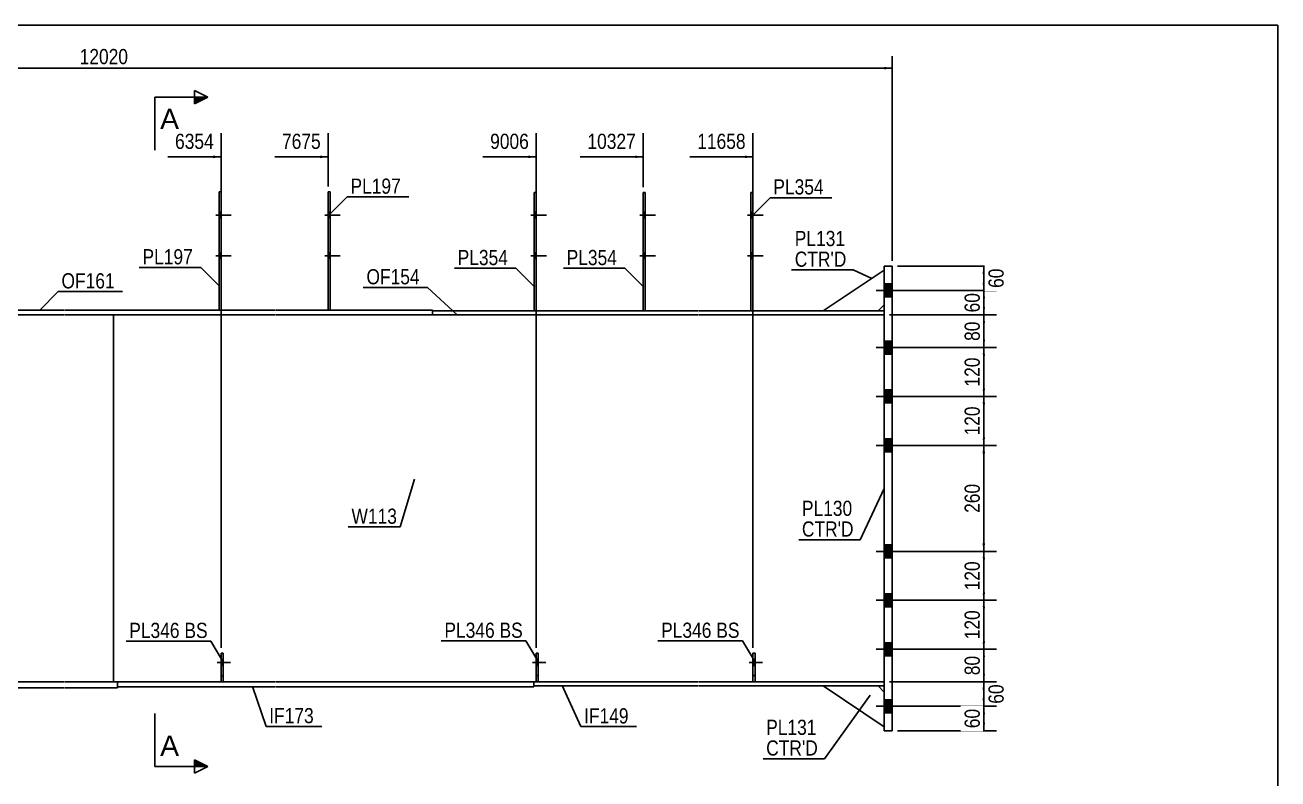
# Model space of a CAD drawing. Header units: millimetres. Extents: x 2 to 405, y 5 to 282.
# Drawn here: x 168.6 to 405, y 139.7 to 282 of the extents above; entities that cross this region are included whole.
import ezdxf

# ---------------------------------------------------------------- set-up
doc = ezdxf.new("R2010")
doc.units = ezdxf.units.MM
doc.linetypes.add('DXK_LINE_DOT1', pattern=[1.8814, 0.9407, -0.9407])
doc.linetypes.add('DXK_LINE_DOT2', pattern=[3.9198, 1.9599, -1.9599])
doc.styles.add('Arial', font='ARIAL.TTF', dxfattribs={"height": 0.2})
doc.styles.add('Arial Narrow', font='ARIALN.TTF', dxfattribs={"height": 0.2})

# ---------------------------------------------------------------- blocks, each defined once
blk = doc.blocks.new('Unknown-623472677-1210')
at = {"color": 5, "linetype": 'Continuous'}
for p, q in [((405, 282), (5, 282)), ((405, 5), (405, 282))]:
    blk.add_line(p, q, dxfattribs=at)
blk = doc.blocks.new('Bolt-623472677-1645 - 1512')
at = {"linetype": 'Continuous'}
for points in [[(205.61, 245.61), (205.61, 246.69), (205.22, 246.69), (205.22, 245.61)], [(205.61, 245.61), (205.61, 246.69), (205.22, 246.69), (205.22, 245.61)], [(205.61, 237.92), (205.61, 239), (205.22, 239), (205.22, 237.92)], [(205.61, 237.92), (205.61, 239), (205.22, 239), (205.22, 237.92)]]:
    blk.add_hatch(color=3, dxfattribs=at).paths.add_polyline_path(points)
at = {"color": 3, "linetype": 'Continuous'}
for p, q in [((204.61, 246.15), (207.53, 246.15)), ((204.61, 246.15), (207.53, 246.15)), ((205.22, 246.69), (205.61, 246.69)), ((205.22, 246.69), (205.61, 246.69)), ((205.22, 245.61), (205.61, 245.61)), ((205.22, 245.61), (205.61, 245.61)), ((205.22, 239), (205.61, 239)), ((205.22, 239), (205.61, 239)), ((204.61, 238.46), (207.53, 238.46)), ((204.61, 238.46), (207.53, 238.46)), ((205.22, 237.92), (205.61, 237.92)), ((205.22, 237.92), (205.61, 237.92))]:
    blk.add_line(p, q, dxfattribs=at)
blk = doc.blocks.new('Part-623472677-1541 - 1512')
at = {"color": 2, "linetype": 'Continuous'}
for p, q in [((175.95, 228.23), (166.72, 228.23)), ((166.72, 227.3), (166.72, 228.23)), ((175.95, 227.3), (166.72, 227.3)), ((195.28, 228.23), (176.05, 228.23)), ((195.28, 227.3), (176.05, 227.3)), ((215.84, 228.23), (195.38, 228.23)), ((215.84, 227.3), (195.38, 227.3)), ((236.17, 228.23), (215.94, 228.23)), ((236.17, 227.3), (215.94, 227.3)), ((245.5, 228.23), (236.27, 228.23)), ((245.5, 227.3), (236.27, 227.3)), ((245.5, 228.23), (245.5, 227.3))]:
    blk.add_line(p, q, dxfattribs=at)
blk = doc.blocks.new('Part-623472677-1536 - 1512')
at = {"color": 2, "linetype": 'Continuous'}
for p, q in [((254.73, 228.07), (245.5, 228.07)), ((245.5, 227.3), (245.5, 228.07)), ((254.73, 227.3), (245.5, 227.3)), ((275.29, 228.07), (254.83, 228.07)), ((275.29, 227.3), (254.83, 227.3)), ((295.62, 228.07), (275.39, 228.07)), ((295.62, 227.3), (275.39, 227.3)), ((330.71, 228.07), (295.72, 228.07)), ((330.71, 227.3), (295.72, 227.3))]:
    blk.add_line(p, q, dxfattribs=at)
at = {"color": 7, "linetype": 'DXK_LINE_DOT1'}
blk.add_line((330.71, 227.3), (330.71, 228.07), dxfattribs=at)
blk = doc.blocks.new('Bolt-623472677-1649 - 1512')
at = {"color": 3, "linetype": 'DXK_LINE_DOT2'}
for p, q in [((305.22, 161.71), (307.76, 161.71)), ((305.95, 162.25), (306.34, 162.25)), ((305.95, 161.17), (306.34, 161.17))]:
    blk.add_line(p, q, dxfattribs=at)
blk = doc.blocks.new('Part-623472677-1585 - 1512')
at = {"color": 7, "linetype": 'DXK_LINE_DOT1'}
for p, q in [((57.04, 227.3), (36.27, 227.3)), ((36.27, 227.3), (36.27, 158.07)), ((77.6, 227.3), (57.14, 227.3)), ((97.93, 227.3), (77.7, 227.3)), ((116.49, 227.3), (98.03, 227.3)), ((137.05, 227.3), (116.59, 227.3)), ((157.39, 227.3), (137.15, 227.3)), ((175.95, 227.3), (157.49, 227.3)), ((185.28, 227.3), (176.05, 227.3)), ((57.04, 158.07), (36.27, 158.07)), ((77.6, 158.07), (57.14, 158.07)), ((97.93, 158.07), (77.7, 158.07)), ((116.49, 158.07), (98.03, 158.07)), ((137.05, 158.07), (116.59, 158.07)), ((157.39, 158.07), (137.15, 158.07)), ((175.95, 158.07), (157.49, 158.07)), ((185.28, 158.07), (176.05, 158.07))]:
    blk.add_line(p, q, dxfattribs=at)
at = {"color": 2, "linetype": 'Continuous'}
blk.add_line((185.28, 227.3), (185.28, 158.07), dxfattribs=at)
blk = doc.blocks.new('Part-623472677-1796 - 1512')
at = {"color": 7, "linetype": 'DXK_LINE_DOT1'}
for p, q in [((265.06, 163.48), (265.06, 158.1)), ((265.44, 163.48), (265.06, 163.48)), ((265.44, 158.1), (265.44, 163.48)), ((265.06, 159.25), (265.44, 159.25)), ((265.06, 158.1), (265.44, 158.1))]:
    blk.add_line(p, q, dxfattribs=at)
blk = doc.blocks.new('Part-623472677-1607 - 1512')
at = {"color": 2, "linetype": 'Continuous'}
for p, q in [((264.58, 157.3), (264.58, 158.07)), ((264.58, 158.07), (275.29, 158.07)), ((275.29, 157.3), (264.58, 157.3)), ((275.39, 158.07), (295.62, 158.07)), ((295.62, 157.3), (275.39, 157.3)), ((295.72, 158.07), (330.71, 158.07)), ((330.71, 157.3), (295.72, 157.3))]:
    blk.add_line(p, q, dxfattribs=at)
at = {"color": 7, "linetype": 'DXK_LINE_DOT1'}
blk.add_line((330.71, 158.07), (330.71, 157.3), dxfattribs=at)
blk = doc.blocks.new('Bolt-623472677-1637 - 1512')
at = {"linetype": 'Continuous'}
for points in [[(226.17, 245.61), (226.17, 246.69), (225.78, 246.69), (225.78, 245.61)], [(226.17, 245.61), (226.17, 246.69), (225.78, 246.69), (225.78, 245.61)], [(226.17, 237.92), (226.17, 239), (225.78, 239), (225.78, 237.92)], [(226.17, 237.92), (226.17, 239), (225.78, 239), (225.78, 237.92)]]:
    blk.add_hatch(color=3, dxfattribs=at).paths.add_polyline_path(points)
at = {"color": 3, "linetype": 'Continuous'}
for p, q in [((225.17, 246.15), (228.09, 246.15)), ((225.17, 246.15), (228.09, 246.15)), ((225.78, 246.69), (226.17, 246.69)), ((225.78, 246.69), (226.17, 246.69)), ((225.78, 245.61), (226.17, 245.61)), ((225.78, 245.61), (226.17, 245.61)), ((225.78, 239), (226.17, 239)), ((225.78, 239), (226.17, 239)), ((225.17, 238.46), (228.09, 238.46)), ((225.17, 238.46), (228.09, 238.46)), ((225.78, 237.92), (226.17, 237.92)), ((225.78, 237.92), (226.17, 237.92))]:
    blk.add_line(p, q, dxfattribs=at)
blk = doc.blocks.new('Bolt-623472677-1638 - 1512')
at = {"linetype": 'Continuous'}
for points in [[(285.62, 245.61), (285.62, 246.69), (285.24, 246.69), (285.24, 245.61)], [(285.62, 245.61), (285.62, 246.69), (285.24, 246.69), (285.24, 245.61)], [(285.62, 237.92), (285.62, 239), (285.24, 239), (285.24, 237.92)], [(285.62, 237.92), (285.62, 239), (285.24, 239), (285.24, 237.92)]]:
    blk.add_hatch(color=3, dxfattribs=at).paths.add_polyline_path(points)
at = {"color": 3, "linetype": 'Continuous'}
for p, q in [((284.62, 246.15), (287.54, 246.15)), ((284.62, 246.15), (287.54, 246.15)), ((285.24, 246.69), (285.62, 246.69)), ((285.24, 246.69), (285.62, 246.69)), ((285.24, 245.61), (285.62, 245.61)), ((285.24, 245.61), (285.62, 245.61)), ((285.24, 239), (285.62, 239)), ((285.24, 239), (285.62, 239)), ((284.62, 238.46), (287.54, 238.46)), ((284.62, 238.46), (287.54, 238.46)), ((285.24, 237.92), (285.62, 237.92)), ((285.24, 237.92), (285.62, 237.92))]:
    blk.add_line(p, q, dxfattribs=at)
blk = doc.blocks.new('Bolt-623472677-1643 - 1512')
at = {"color": 3, "linetype": 'DXK_LINE_DOT2'}
for p, q in [((204.88, 161.69), (207.41, 161.69)), ((205.61, 162.23), (205.99, 162.23)), ((205.61, 161.15), (205.99, 161.15))]:
    blk.add_line(p, q, dxfattribs=at)
blk = doc.blocks.new('Bolt-623472677-1644 - 1512')
at = {"linetype": 'Continuous'}
blk.add_hatch(color=3, dxfattribs=at).paths.add_polyline_path([(205.99, 161.15), (205.99, 162.23), (205.61, 162.23), (205.61, 161.15)])
at = {"color": 3, "linetype": 'Continuous'}
for p, q in [((204.88, 161.69), (207.41, 161.69)), ((205.61, 162.23), (205.99, 162.23)), ((205.61, 161.15), (205.99, 161.15))]:
    blk.add_line(p, q, dxfattribs=at)
blk = doc.blocks.new('Bolt-623472677-1646 - 1512')
at = {"color": 3, "linetype": 'DXK_LINE_DOT2'}
for p, q in [((264.33, 161.71), (266.87, 161.71)), ((265.06, 162.25), (265.44, 162.25)), ((265.06, 161.17), (265.44, 161.17))]:
    blk.add_line(p, q, dxfattribs=at)
blk = doc.blocks.new('Bolt-623472677-1647 - 1512')
at = {"linetype": 'Continuous'}
blk.add_hatch(color=3, dxfattribs=at).paths.add_polyline_path([(265.44, 161.17), (265.44, 162.25), (265.06, 162.25), (265.06, 161.17)])
at = {"color": 3, "linetype": 'Continuous'}
for p, q in [((264.33, 161.71), (266.87, 161.71)), ((265.06, 162.25), (265.44, 162.25)), ((265.06, 161.17), (265.44, 161.17))]:
    blk.add_line(p, q, dxfattribs=at)
blk = doc.blocks.new('Bolt-623472677-1648 - 1512')
at = {"linetype": 'Continuous'}
for points in [[(265.06, 245.61), (265.06, 246.69), (264.68, 246.69), (264.68, 245.61)], [(265.06, 245.61), (265.06, 246.69), (264.68, 246.69), (264.68, 245.61)], [(265.06, 237.92), (265.06, 239), (264.68, 239), (264.68, 237.92)], [(265.06, 237.92), (265.06, 239), (264.68, 239), (264.68, 237.92)]]:
    blk.add_hatch(color=3, dxfattribs=at).paths.add_polyline_path(points)
at = {"color": 3, "linetype": 'Continuous'}
for p, q in [((264.06, 246.15), (266.98, 246.15)), ((264.06, 246.15), (266.98, 246.15)), ((264.68, 246.69), (265.06, 246.69)), ((264.68, 246.69), (265.06, 246.69)), ((264.68, 245.61), (265.06, 245.61)), ((264.68, 245.61), (265.06, 245.61)), ((264.68, 239), (265.06, 239)), ((264.68, 239), (265.06, 239)), ((264.06, 238.46), (266.98, 238.46)), ((264.06, 238.46), (266.98, 238.46)), ((264.68, 237.92), (265.06, 237.92)), ((264.68, 237.92), (265.06, 237.92))]:
    blk.add_line(p, q, dxfattribs=at)
blk = doc.blocks.new('Bolt-623472677-1650 - 1512')
at = {"linetype": 'Continuous'}
blk.add_hatch(color=3, dxfattribs=at).paths.add_polyline_path([(306.34, 161.17), (306.34, 162.25), (305.95, 162.25), (305.95, 161.17)])
at = {"color": 3, "linetype": 'Continuous'}
for p, q in [((305.22, 161.71), (307.76, 161.71)), ((305.95, 162.25), (306.34, 162.25)), ((305.95, 161.17), (306.34, 161.17))]:
    blk.add_line(p, q, dxfattribs=at)
blk = doc.blocks.new('Bolt-623472677-1651 - 1512')
at = {"linetype": 'Continuous'}
for points in [[(305.95, 245.61), (305.95, 246.69), (305.57, 246.69), (305.57, 245.61)], [(305.95, 245.61), (305.95, 246.69), (305.57, 246.69), (305.57, 245.61)], [(305.95, 237.92), (305.95, 239), (305.57, 239), (305.57, 237.92)], [(305.95, 237.92), (305.95, 239), (305.57, 239), (305.57, 237.92)]]:
    blk.add_hatch(color=3, dxfattribs=at).paths.add_polyline_path(points)
at = {"color": 3, "linetype": 'Continuous'}
for p, q in [((304.95, 246.15), (307.88, 246.15)), ((304.95, 246.15), (307.88, 246.15)), ((305.57, 246.69), (305.95, 246.69)), ((305.57, 246.69), (305.95, 246.69)), ((305.57, 245.61), (305.95, 245.61)), ((305.57, 245.61), (305.95, 245.61)), ((305.57, 239), (305.95, 239)), ((305.57, 239), (305.95, 239)), ((304.95, 238.46), (307.88, 238.46)), ((304.95, 238.46), (307.88, 238.46)), ((305.57, 237.92), (305.95, 237.92)), ((305.57, 237.92), (305.95, 237.92))]:
    blk.add_line(p, q, dxfattribs=at)
blk = doc.blocks.new('Bolt-623472677-1652 - 1512')
at = {"linetype": 'Continuous'}
for points in [[(330.7, 233.15), (330.7, 230.69), (332.24, 230.69), (332.24, 233.15)], [(330.7, 233.15), (330.7, 230.69), (332.24, 230.69), (332.24, 233.15)], [(330.7, 222.38), (330.7, 219.92), (332.24, 219.92), (332.24, 222.38)], [(330.7, 222.38), (330.7, 219.92), (332.24, 219.92), (332.24, 222.38)], [(330.7, 213.15), (330.7, 210.69), (332.24, 210.69), (332.24, 213.15)], [(330.7, 213.15), (330.7, 210.69), (332.24, 210.69), (332.24, 213.15)], [(330.7, 203.92), (330.7, 201.46), (332.24, 201.46), (332.24, 203.92)], [(330.7, 203.92), (330.7, 201.46), (332.24, 201.46), (332.24, 203.92)], [(330.7, 183.92), (330.7, 181.46), (332.24, 181.46), (332.24, 183.92)], [(330.7, 183.92), (330.7, 181.46), (332.24, 181.46), (332.24, 183.92)], [(330.7, 174.69), (330.7, 172.23), (332.24, 172.23), (332.24, 174.69)], [(330.7, 174.69), (330.7, 172.23), (332.24, 172.23), (332.24, 174.69)], [(330.7, 165.46), (330.7, 163), (332.24, 163), (332.24, 165.46)], [(330.7, 165.46), (330.7, 163), (332.24, 163), (332.24, 165.46)], [(330.7, 154.69), (330.7, 152.23), (332.24, 152.23), (332.24, 154.69)], [(330.7, 154.69), (330.7, 152.23), (332.24, 152.23), (332.24, 154.69)]]:
    blk.add_hatch(color=3, dxfattribs=at).paths.add_polyline_path(points)
at = {"color": 3, "linetype": 'Continuous'}
for p, q in [((329.19, 231.92), (338.4, 231.92)), ((329.19, 231.92), (338.4, 231.92)), ((330.7, 233.15), (332.24, 233.15)), ((330.7, 233.15), (332.24, 233.15)), ((330.7, 230.69), (332.24, 230.69)), ((330.7, 230.69), (332.24, 230.69)), ((330.7, 222.38), (332.24, 222.38)), ((330.7, 222.38), (332.24, 222.38)), ((329.19, 221.15), (338.4, 221.15)), ((329.19, 221.15), (338.4, 221.15)), ((330.7, 219.92), (332.24, 219.92)), ((330.7, 219.92), (332.24, 219.92)), ((330.7, 213.15), (332.24, 213.15)), ((330.7, 213.15), (332.24, 213.15)), ((329.19, 211.92), (338.4, 211.92)), ((329.19, 211.92), (338.4, 211.92)), ((330.7, 210.69), (332.24, 210.69)), ((330.7, 210.69), (332.24, 210.69)), ((330.7, 203.92), (332.24, 203.92)), ((330.7, 203.92), (332.24, 203.92)), ((329.19, 202.69), (338.4, 202.69)), ((329.19, 202.69), (338.4, 202.69)), ((330.7, 201.46), (332.24, 201.46)), ((330.7, 201.46), (332.24, 201.46)), ((329.19, 182.69), (338.4, 182.69)), ((329.19, 182.69), (338.4, 182.69)), ((330.7, 183.92), (332.24, 183.92)), ((330.7, 183.92), (332.24, 183.92)), ((330.7, 181.46), (332.24, 181.46)), ((330.7, 181.46), (332.24, 181.46)), ((329.19, 173.46), (338.4, 173.46)), ((329.19, 173.46), (338.4, 173.46)), ((330.7, 174.69), (332.24, 174.69)), ((330.7, 174.69), (332.24, 174.69)), ((330.7, 172.23), (332.24, 172.23)), ((330.7, 172.23), (332.24, 172.23)), ((329.19, 164.23), (338.4, 164.23)), ((329.19, 164.23), (338.4, 164.23)), ((330.7, 165.46), (332.24, 165.46)), ((330.7, 165.46), (332.24, 165.46)), ((330.7, 163), (332.24, 163)), ((330.7, 163), (332.24, 163)), ((330.7, 154.69), (332.24, 154.69)), ((330.7, 154.69), (332.24, 154.69)), ((329.19, 153.46), (338.4, 153.46)), ((329.19, 153.46), (338.4, 153.46)), ((330.7, 152.23), (332.24, 152.23)), ((330.7, 152.23), (332.24, 152.23))]:
    blk.add_line(p, q, dxfattribs=at)
blk = doc.blocks.new('Part-623472677-1781 - 1512')
at = {"color": 7, "linetype": 'DXK_LINE_DOT1'}
for p, q in [((205.61, 163.46), (205.61, 158.07)), ((205.99, 163.46), (205.61, 163.46)), ((205.99, 158.07), (205.99, 163.46)), ((205.61, 159.23), (205.99, 159.23))]:
    blk.add_line(p, q, dxfattribs=at)
blk = doc.blocks.new('Part-623472677-1786 - 1512')
at = {"color": 2, "linetype": 'Continuous'}
for p, q in [((205.61, 158.07), (205.61, 163.46)), ((205.99, 163.46), (205.61, 163.46)), ((205.99, 158.07), (205.99, 163.46))]:
    blk.add_line(p, q, dxfattribs=at)
blk = doc.blocks.new('Part-623472677-1658 - 1512')
at = {"color": 2, "linetype": 'Continuous'}
blk.add_line((185.28, 227.3), (185.28, 158.07), dxfattribs=at)
at = {"color": 7, "linetype": 'DXK_LINE_DOT1'}
for p, q in [((195.28, 227.3), (185.28, 227.3)), ((215.84, 227.3), (195.38, 227.3)), ((236.17, 227.3), (215.94, 227.3)), ((254.73, 227.3), (236.27, 227.3)), ((275.29, 227.3), (254.83, 227.3)), ((295.62, 227.3), (275.39, 227.3)), ((330.71, 227.3), (295.72, 227.3)), ((330.71, 227.3), (330.71, 158.07)), ((195.28, 158.07), (185.28, 158.07)), ((215.84, 158.07), (195.38, 158.07)), ((236.17, 158.07), (215.94, 158.07)), ((254.73, 158.07), (236.27, 158.07)), ((275.29, 158.07), (254.83, 158.07)), ((295.62, 158.07), (275.39, 158.07)), ((330.71, 158.07), (295.72, 158.07))]:
    blk.add_line(p, q, dxfattribs=at)
blk = doc.blocks.new('Part-623472677-1734 - 1512')
at = {"color": 2, "linetype": 'Continuous'}
for p, q in [((225.78, 228.23), (225.78, 250.53)), ((225.78, 250.53), (226.17, 250.53)), ((226.17, 250.53), (226.17, 228.23))]:
    blk.add_line(p, q, dxfattribs=at)
at = {"color": 7, "linetype": 'DXK_LINE_DOT1'}
blk.add_line((226.17, 228.23), (225.78, 228.23), dxfattribs=at)
blk = doc.blocks.new('Part-623472677-1756 - 1512')
at = {"color": 2, "linetype": 'Continuous'}
for p, q in [((285.24, 228.07), (285.24, 250.38)), ((285.24, 250.38), (285.62, 250.38)), ((285.62, 250.38), (285.62, 228.07))]:
    blk.add_line(p, q, dxfattribs=at)
at = {"color": 7, "linetype": 'DXK_LINE_DOT1'}
blk.add_line((285.62, 228.07), (285.24, 228.07), dxfattribs=at)
blk = doc.blocks.new('Part-623472677-1791 - 1512')
at = {"color": 2, "linetype": 'Continuous'}
for p, q in [((205.22, 228.23), (205.22, 250.53)), ((205.22, 250.53), (205.61, 250.53)), ((205.61, 250.53), (205.61, 228.23))]:
    blk.add_line(p, q, dxfattribs=at)
at = {"color": 7, "linetype": 'DXK_LINE_DOT1'}
blk.add_line((205.61, 228.23), (205.22, 228.23), dxfattribs=at)
blk = doc.blocks.new('Part-623472677-1801 - 1512')
at = {"color": 2, "linetype": 'Continuous'}
for p, q in [((265.06, 158.1), (265.06, 163.48)), ((265.44, 163.48), (265.06, 163.48)), ((265.44, 158.1), (265.44, 163.48)), ((265.44, 158.1), (265.06, 158.1))]:
    blk.add_line(p, q, dxfattribs=at)
blk = doc.blocks.new('Part-623472677-1806 - 1512')
at = {"color": 2, "linetype": 'Continuous'}
for p, q in [((264.68, 228.07), (264.68, 250.38)), ((264.68, 250.38), (265.06, 250.38)), ((265.06, 250.38), (265.06, 228.07))]:
    blk.add_line(p, q, dxfattribs=at)
at = {"color": 7, "linetype": 'DXK_LINE_DOT1'}
blk.add_line((265.06, 228.07), (264.68, 228.07), dxfattribs=at)
blk = doc.blocks.new('Part-623472677-1811 - 1512')
at = {"color": 7, "linetype": 'DXK_LINE_DOT1'}
for p, q in [((305.95, 163.48), (305.95, 158.1)), ((306.34, 163.48), (305.95, 163.48)), ((306.34, 158.1), (306.34, 163.48)), ((305.95, 159.25), (306.34, 159.25)), ((305.95, 158.1), (306.34, 158.1))]:
    blk.add_line(p, q, dxfattribs=at)
blk = doc.blocks.new('Part-623472677-1816 - 1512')
at = {"color": 2, "linetype": 'Continuous'}
for p, q in [((305.95, 158.1), (305.95, 163.48)), ((306.34, 163.48), (305.95, 163.48)), ((306.34, 158.1), (306.34, 163.48)), ((306.34, 158.1), (305.95, 158.1))]:
    blk.add_line(p, q, dxfattribs=at)
blk = doc.blocks.new('Part-623472677-1821 - 1512')
at = {"color": 2, "linetype": 'Continuous'}
for p, q in [((305.57, 228.07), (305.57, 250.38)), ((305.57, 250.38), (305.95, 250.38)), ((305.95, 250.38), (305.95, 228.07))]:
    blk.add_line(p, q, dxfattribs=at)
at = {"color": 7, "linetype": 'DXK_LINE_DOT1'}
blk.add_line((305.95, 228.07), (305.57, 228.07), dxfattribs=at)
blk = doc.blocks.new('Part-623472677-1874 - 1512')
at = {"color": 2, "linetype": 'Continuous'}
for p, q in [((330.7, 235.76), (319.17, 228.07)), ((329.55, 228.07), (330.7, 229.23))]:
    blk.add_line(p, q, dxfattribs=at)
at = {"color": 7, "linetype": 'DXK_LINE_DOT1'}
for p, q in [((330.7, 229.23), (330.7, 235.76)), ((319.17, 228.07), (329.55, 228.07))]:
    blk.add_line(p, q, dxfattribs=at)
blk = doc.blocks.new('Part-623472677-1879 - 1512')
at = {"color": 2, "linetype": 'Continuous'}
for p, q in [((319.17, 157.3), (330.71, 149.61)), ((330.71, 156.15), (329.55, 157.3))]:
    blk.add_line(p, q, dxfattribs=at)
at = {"color": 7, "linetype": 'DXK_LINE_DOT1'}
for p, q in [((329.55, 157.3), (319.17, 157.3)), ((330.71, 149.61), (330.71, 156.15))]:
    blk.add_line(p, q, dxfattribs=at)
blk = doc.blocks.new('Part-623472677-1908 - 1512')
at = {"color": 2, "linetype": 'Continuous'}
for p, q in [((330.71, 148.84), (330.7, 236.53)), ((330.7, 236.53), (332.24, 236.53)), ((332.24, 236.53), (332.24, 148.84)), ((332.24, 148.84), (330.71, 148.84))]:
    blk.add_line(p, q, dxfattribs=at)
blk = doc.blocks.new('Part-623472677-1950 - 1512')
at = {"color": 2, "linetype": 'Continuous'}
for p, q in [((116.49, 158.07), (107.26, 158.07)), ((107.26, 158.07), (107.26, 156.92)), ((116.49, 156.92), (107.26, 156.92)), ((137.05, 158.07), (116.59, 158.07)), ((137.05, 156.92), (116.59, 156.92)), ((157.39, 158.07), (137.15, 158.07)), ((157.39, 156.92), (137.15, 156.92)), ((175.95, 158.07), (157.49, 158.07)), ((175.95, 156.92), (157.49, 156.92)), ((186.04, 158.07), (176.05, 158.07)), ((186.04, 156.92), (176.05, 156.92)), ((186.04, 158.07), (186.04, 156.92))]:
    blk.add_line(p, q, dxfattribs=at)
blk = doc.blocks.new('Part-623472677-1955 - 1512')
at = {"color": 2, "linetype": 'Continuous'}
for p, q in [((195.28, 158.07), (186.04, 158.07)), ((186.04, 158.07), (186.04, 157.15)), ((186.04, 157.15), (195.28, 157.15)), ((215.84, 158.07), (195.38, 158.07)), ((195.38, 157.15), (215.84, 157.15)), ((236.17, 158.07), (215.94, 158.07)), ((215.94, 157.15), (236.17, 157.15)), ((254.73, 158.07), (236.27, 158.07)), ((236.27, 157.15), (254.73, 157.15)), ((264.58, 158.07), (254.83, 158.07)), ((254.83, 157.15), (264.58, 157.15)), ((264.58, 157.15), (264.58, 158.07))]:
    blk.add_line(p, q, dxfattribs=at)
blk = doc.blocks.new('StraightDimension-623472677-2029 - 1512')
at = {"linetype": 'Continuous'}
for points in [[(349.25, 210.42), (349.5, 211.92), (349.75, 210.42)], [(349.75, 204.19), (349.5, 202.69), (349.25, 204.19)]]:
    blk.add_hatch(color=7, dxfattribs=at).paths.add_polyline_path(points)
at = {"color": 7, "linetype": 'Continuous'}
for p, q in [((331.71, 211.92), (351.9, 211.92)), ((349.5, 202.69), (349.5, 211.92)), ((331.71, 202.69), (351.9, 202.69))]:
    blk.add_line(p, q, dxfattribs=at)
at = {"color": 0}
blk.add_wipeout([(349.35, 210.65), (345.15, 210.65), (345.15, 203.96), (349.35, 203.96)], dxfattribs=at)
at = {"color": 3, "style": 'Arial Narrow'}
blk.add_text('120', height=2.863, rotation=90.0002, dxfattribs=at).set_placement((348.75, 204.56))
blk = doc.blocks.new('StraightDimension-623472677-3254 - 1512')
at = {"linetype": 'Continuous'}
blk.add_hatch(color=7, dxfattribs=at).paths.add_polyline_path([(263.56, 257.38), (265.06, 257.13), (263.56, 256.88)])
at = {"color": 7, "linetype": 'Continuous'}
for p, q in [((265.06, 164.46), (265.06, 261.63)), ((255, 257.13), (265.06, 257.13))]:
    blk.add_line(p, q, dxfattribs=at)
at = {"color": 0}
blk.add_wipeout([(264.28, 258.03), (264.28, 262.23), (255.77, 262.23), (255.77, 258.03)], dxfattribs=at)
at = {"color": 3, "style": 'Arial Narrow'}
blk.add_text('9006', height=2.863, dxfattribs=at).set_placement((256.37, 258.63))
blk = doc.blocks.new('StraightDimension-623472677-1996 - 1512')
at = {"linetype": 'Continuous'}
for points in [[(349.25, 156.57), (349.5, 158.07), (349.75, 156.57)], [(349.75, 154.96), (349.5, 153.46), (349.25, 154.96)]]:
    blk.add_hatch(color=7, dxfattribs=at).paths.add_polyline_path(points)
at = {"color": 7, "linetype": 'Continuous'}
for p, q in [((331.71, 158.07), (351.75, 158.07)), ((349.5, 153.46), (349.5, 158.07)), ((331.71, 153.46), (351.75, 153.46))]:
    blk.add_line(p, q, dxfattribs=at)
at = {"color": 0}
blk.add_wipeout([(353.85, 158.19), (349.65, 158.19), (349.65, 153.34), (353.85, 153.34)], dxfattribs=at)
at = {"color": 3, "style": 'Arial Narrow'}
blk.add_text('60', height=2.863, rotation=90.0002, dxfattribs=at).set_placement((353.25, 153.94))
blk = doc.blocks.new('StraightDimension-623472677-1976 - 1512')
at = {"linetype": 'Continuous'}
for points in [[(349.25, 151.96), (349.5, 153.46), (349.75, 151.96)], [(349.75, 150.34), (349.5, 148.84), (349.25, 150.34)]]:
    blk.add_hatch(color=7, dxfattribs=at).paths.add_polyline_path(points)
at = {"color": 7, "linetype": 'Continuous'}
for p, q in [((331.71, 153.46), (351.9, 153.46)), ((349.5, 148.84), (349.5, 153.46)), ((333.24, 148.84), (351.9, 148.84))]:
    blk.add_line(p, q, dxfattribs=at)
at = {"color": 0}
blk.add_wipeout([(349.35, 153.58), (345.15, 153.58), (345.15, 148.72), (349.35, 148.72)], dxfattribs=at)
at = {"color": 3, "style": 'Arial Narrow'}
blk.add_text('60', height=2.863, rotation=90.0002, dxfattribs=at).set_placement((348.75, 149.32))
blk = doc.blocks.new('StraightDimension-623472677-1989 - 1512')
at = {"linetype": 'Continuous'}
for points in [[(349.25, 162.73), (349.5, 164.23), (349.75, 162.73)], [(349.75, 159.57), (349.5, 158.07), (349.25, 159.57)]]:
    blk.add_hatch(color=7, dxfattribs=at).paths.add_polyline_path(points)
at = {"color": 7, "linetype": 'Continuous'}
for p, q in [((331.71, 164.23), (351.9, 164.23)), ((349.5, 158.07), (349.5, 164.23)), ((331.71, 158.07), (351.9, 158.07))]:
    blk.add_line(p, q, dxfattribs=at)
at = {"color": 0}
blk.add_wipeout([(349.35, 163.58), (345.15, 163.58), (345.15, 158.72), (349.35, 158.72)], dxfattribs=at)
at = {"color": 3, "style": 'Arial Narrow'}
blk.add_text('80', height=2.863, rotation=90.0002, dxfattribs=at).set_placement((348.75, 159.32))
blk = doc.blocks.new('StraightDimension-623472677-2004 - 1512')
at = {"linetype": 'Continuous'}
for points in [[(349.25, 181.19), (349.5, 182.69), (349.75, 181.19)], [(349.75, 174.96), (349.5, 173.46), (349.25, 174.96)]]:
    blk.add_hatch(color=7, dxfattribs=at).paths.add_polyline_path(points)
at = {"color": 7, "linetype": 'Continuous'}
for p, q in [((331.71, 182.69), (351.9, 182.69)), ((349.5, 173.46), (349.5, 182.69)), ((331.71, 173.46), (351.9, 173.46))]:
    blk.add_line(p, q, dxfattribs=at)
at = {"color": 0}
blk.add_wipeout([(349.35, 181.41), (345.15, 181.41), (345.15, 174.73), (349.35, 174.73)], dxfattribs=at)
at = {"color": 3, "style": 'Arial Narrow'}
blk.add_text('120', height=2.863, rotation=90.0002, dxfattribs=at).set_placement((348.75, 175.33))
blk = doc.blocks.new('StraightDimension-623472677-2011 - 1512')
at = {"linetype": 'Continuous'}
for points in [[(349.25, 171.96), (349.5, 173.46), (349.75, 171.96)], [(349.75, 165.73), (349.5, 164.23), (349.25, 165.73)]]:
    blk.add_hatch(color=7, dxfattribs=at).paths.add_polyline_path(points)
at = {"color": 7, "linetype": 'Continuous'}
for p, q in [((331.71, 173.46), (351.9, 173.46)), ((349.5, 164.23), (349.5, 173.46)), ((331.71, 164.23), (351.9, 164.23))]:
    blk.add_line(p, q, dxfattribs=at)
at = {"color": 0}
blk.add_wipeout([(349.35, 172.19), (345.15, 172.19), (345.15, 165.5), (349.35, 165.5)], dxfattribs=at)
at = {"color": 3, "style": 'Arial Narrow'}
blk.add_text('120', height=2.863, rotation=90.0002, dxfattribs=at).set_placement((348.75, 166.1))
blk = doc.blocks.new('StraightDimension-623472677-2020 - 1512')
at = {"linetype": 'Continuous'}
for points in [[(349.25, 219.64), (349.5, 221.14), (349.75, 219.64)], [(349.75, 213.42), (349.5, 211.92), (349.25, 213.42)]]:
    blk.add_hatch(color=7, dxfattribs=at).paths.add_polyline_path(points)
at = {"color": 7, "linetype": 'Continuous'}
for p, q in [((331.7, 221.14), (351.9, 221.14)), ((349.5, 211.92), (349.5, 221.14)), ((331.7, 211.92), (351.9, 211.92))]:
    blk.add_line(p, q, dxfattribs=at)
at = {"color": 0}
blk.add_wipeout([(349.35, 219.87), (345.15, 219.87), (345.15, 213.19), (349.35, 213.19)], dxfattribs=at)
at = {"color": 3, "style": 'Arial Narrow'}
blk.add_text('120', height=2.863, rotation=90.0002, dxfattribs=at).set_placement((348.75, 213.79))
blk = doc.blocks.new('StraightDimension-623472677-2036 - 1512')
at = {"linetype": 'Continuous'}
for points in [[(349.25, 201.19), (349.5, 202.69), (349.75, 201.19)], [(349.75, 184.19), (349.5, 182.69), (349.25, 184.19)]]:
    blk.add_hatch(color=7, dxfattribs=at).paths.add_polyline_path(points)
at = {"color": 7, "linetype": 'Continuous'}
for p, q in [((331.71, 202.69), (351.9, 202.69)), ((349.5, 182.69), (349.5, 202.69)), ((331.71, 182.69), (351.9, 182.69))]:
    blk.add_line(p, q, dxfattribs=at)
at = {"color": 0}
blk.add_wipeout([(349.35, 196.03), (345.15, 196.03), (345.15, 189.35), (349.35, 189.35)], dxfattribs=at)
at = {"color": 3, "style": 'Arial Narrow'}
blk.add_text('260', height=2.863, rotation=90.0002, dxfattribs=at).set_placement((348.75, 189.95))
blk = doc.blocks.new('StraightDimension-623472677-2043 - 1512')
at = {"linetype": 'Continuous'}
for points in [[(349.25, 230.42), (349.5, 231.92), (349.75, 230.42)], [(349.75, 228.8), (349.5, 227.3), (349.25, 228.8)]]:
    blk.add_hatch(color=7, dxfattribs=at).paths.add_polyline_path(points)
at = {"color": 7, "linetype": 'Continuous'}
for p, q in [((331.7, 231.92), (351.9, 231.92)), ((349.5, 227.3), (349.5, 231.92)), ((331.71, 227.3), (351.9, 227.3))]:
    blk.add_line(p, q, dxfattribs=at)
at = {"color": 0}
blk.add_wipeout([(349.35, 232.04), (345.15, 232.04), (345.15, 227.18), (349.35, 227.18)], dxfattribs=at)
at = {"color": 3, "style": 'Arial Narrow'}
blk.add_text('60', height=2.863, rotation=90.0002, dxfattribs=at).set_placement((348.75, 227.78))
blk = doc.blocks.new('StraightDimension-623472677-2052 - 1512')
at = {"linetype": 'Continuous'}
for points in [[(349.25, 225.8), (349.5, 227.3), (349.75, 225.8)], [(349.75, 222.64), (349.5, 221.14), (349.25, 222.64)]]:
    blk.add_hatch(color=7, dxfattribs=at).paths.add_polyline_path(points)
at = {"color": 7, "linetype": 'Continuous'}
for p, q in [((331.7, 227.3), (351.9, 227.3)), ((349.5, 221.14), (349.5, 227.3)), ((331.7, 221.14), (351.9, 221.14))]:
    blk.add_line(p, q, dxfattribs=at)
at = {"color": 0}
blk.add_wipeout([(349.35, 226.65), (345.15, 226.65), (345.15, 221.8), (349.35, 221.8)], dxfattribs=at)
at = {"color": 3, "style": 'Arial Narrow'}
blk.add_text('80', height=2.863, rotation=90.0002, dxfattribs=at).set_placement((348.75, 222.4))
blk = doc.blocks.new('StraightDimension-623472677-2059 - 1512')
at = {"linetype": 'Continuous'}
for points in [[(349.25, 235.03), (349.5, 236.53), (349.75, 235.03)], [(349.75, 233.42), (349.5, 231.92), (349.25, 233.42)]]:
    blk.add_hatch(color=7, dxfattribs=at).paths.add_polyline_path(points)
at = {"color": 7, "linetype": 'Continuous'}
for p, q in [((333.24, 236.53), (351.75, 236.53)), ((349.5, 231.92), (349.5, 236.53)), ((331.7, 231.92), (351.75, 231.92))]:
    blk.add_line(p, q, dxfattribs=at)
at = {"color": 0}
blk.add_wipeout([(353.85, 236.65), (349.65, 236.65), (349.65, 231.8), (353.85, 231.8)], dxfattribs=at)
at = {"color": 3, "style": 'Arial Narrow'}
blk.add_text('60', height=2.863, rotation=90.0002, dxfattribs=at).set_placement((353.25, 232.4))
blk = doc.blocks.new('StraightDimension-623472677-2194 - 1512')
at = {"linetype": 'Continuous'}
blk.add_hatch(color=7, dxfattribs=at).paths.add_polyline_path([(330.74, 274.12), (332.24, 273.87), (330.74, 273.62)])
at = {"color": 7, "linetype": 'Continuous'}
for p, q in [((332.24, 237.53), (332.24, 276.12)), ((34.73, 273.87), (332.24, 273.87))]:
    blk.add_line(p, q, dxfattribs=at)
at = {"color": 0}
blk.add_wipeout([(188.66, 274.02), (188.66, 278.22), (178.32, 278.22), (178.32, 274.02)], dxfattribs=at)
at = {"color": 3, "style": 'Arial Narrow'}
blk.add_text('12020', height=2.863, dxfattribs=at).set_placement((178.92, 274.62))
blk = doc.blocks.new('StraightDimension-623472677-3252 - 1512')
at = {"linetype": 'Continuous'}
blk.add_hatch(color=7, dxfattribs=at).paths.add_polyline_path([(304.45, 257.38), (305.95, 257.13), (304.45, 256.88)])
at = {"color": 7, "linetype": 'Continuous'}
for p, q in [((305.95, 164.48), (305.95, 261.63)), ((294.06, 257.13), (305.95, 257.13))]:
    blk.add_line(p, q, dxfattribs=at)
at = {"color": 0}
blk.add_wipeout([(305.18, 258.03), (305.18, 262.23), (294.84, 262.23), (294.84, 258.03)], dxfattribs=at)
at = {"color": 3, "style": 'Arial Narrow'}
blk.add_text('11658', height=2.863, dxfattribs=at).set_placement((295.44, 258.63))
blk = doc.blocks.new('StraightDimension-623472677-3253 - 1512')
at = {"linetype": 'Continuous'}
blk.add_hatch(color=7, dxfattribs=at).paths.add_polyline_path([(283.74, 257.38), (285.24, 257.13), (283.74, 256.88)])
at = {"color": 7, "linetype": 'Continuous'}
for p, q in [((285.24, 251.38), (285.24, 261.63)), ((273.35, 257.13), (285.24, 257.13))]:
    blk.add_line(p, q, dxfattribs=at)
at = {"color": 0}
blk.add_wipeout([(284.46, 258.03), (284.46, 262.23), (274.12, 262.23), (274.12, 258.03)], dxfattribs=at)
at = {"color": 3, "style": 'Arial Narrow'}
blk.add_text('10327', height=2.863, dxfattribs=at).set_placement((274.72, 258.63))
blk = doc.blocks.new('StraightDimension-623472677-3255 - 1512')
at = {"linetype": 'Continuous'}
blk.add_hatch(color=7, dxfattribs=at).paths.add_polyline_path([(224.28, 257.38), (225.78, 257.13), (224.28, 256.88)])
at = {"color": 7, "linetype": 'Continuous'}
for p, q in [((225.78, 251.53), (225.78, 261.63)), ((215.72, 257.13), (225.78, 257.13))]:
    blk.add_line(p, q, dxfattribs=at)
at = {"color": 0}
blk.add_wipeout([(225.01, 258.03), (225.01, 262.23), (216.5, 262.23), (216.5, 258.03)], dxfattribs=at)
at = {"color": 3, "style": 'Arial Narrow'}
blk.add_text('7675', height=2.863, dxfattribs=at).set_placement((217.1, 258.63))
blk = doc.blocks.new('StraightDimension-623472677-3256 - 1512')
at = {"linetype": 'Continuous'}
blk.add_hatch(color=7, dxfattribs=at).paths.add_polyline_path([(204.11, 257.38), (205.61, 257.13), (204.11, 256.88)])
at = {"color": 7, "linetype": 'Continuous'}
for p, q in [((205.61, 164.46), (205.61, 261.63)), ((195.54, 257.13), (205.61, 257.13))]:
    blk.add_line(p, q, dxfattribs=at)
at = {"color": 0}
blk.add_wipeout([(204.83, 258.03), (204.83, 262.23), (196.32, 262.23), (196.32, 258.03)], dxfattribs=at)
at = {"color": 3, "style": 'Arial Narrow'}
blk.add_text('6354', height=2.863, dxfattribs=at).set_placement((196.92, 258.63))
blk = doc.blocks.new('Mark-623472677-1537 - 1512')
at = {"color": 0}
blk.add_wipeout([(185.53, 232.31), (185.53, 235.31), (175.49, 235.31), (175.49, 232.31)], dxfattribs=at)
blk.add_wipeout([(185.53, 232.31), (185.53, 235.31), (175.49, 235.31), (175.49, 232.31)], dxfattribs=at)
at = {"color": 7, "linetype": 'Continuous'}
for p, q in [((171.35, 228.17), (174.89, 231.71)), ((174.89, 231.71), (187.03, 231.71))]:
    blk.add_line(p, q, dxfattribs=at)
at = {"color": 3, "style": 'Arial Narrow'}
blk.add_text('OF161', height=2.863, dxfattribs=at).set_placement((175.49, 232.31))
blk = doc.blocks.new('Mark-623472677-1532 - 1512')
at = {"color": 7, "linetype": 'Continuous'}
blk.add_line((250.13, 227.35), (244.57, 232.48), dxfattribs=at)
at = {"color": 0}
blk.add_wipeout([(243.07, 233.08), (243.07, 236.08), (233.03, 236.08), (233.03, 233.08)], dxfattribs=at)
blk.add_wipeout([(243.07, 233.08), (243.07, 236.08), (233.03, 236.08), (233.03, 233.08)], dxfattribs=at)
at = {"color": 7, "linetype": 'Continuous'}
blk.add_line((232.43, 232.48), (244.57, 232.48), dxfattribs=at)
at = {"color": 3, "style": 'Arial Narrow'}
blk.add_text('OF154', height=2.863, dxfattribs=at).set_placement((233.03, 233.08))
blk = doc.blocks.new('Mark-623472677-1603 - 1512')
at = {"color": 0}
blk.add_wipeout([(282.49, 150.22), (282.49, 153.22), (274.09, 153.22), (274.09, 150.22)], dxfattribs=at)
blk.add_wipeout([(282.49, 150.22), (282.49, 153.22), (274.09, 153.22), (274.09, 150.22)], dxfattribs=at)
at = {"color": 7, "linetype": 'Continuous'}
for p, q in [((269.95, 157.36), (273.49, 149.62)), ((273.49, 149.62), (283.99, 149.62))]:
    blk.add_line(p, q, dxfattribs=at)
at = {"color": 3, "style": 'Arial Narrow'}
blk.add_text('IF149', height=2.863, dxfattribs=at).set_placement((274.09, 150.22))
blk = doc.blocks.new('Mark-623472677-1654 - 1512')
at = {"color": 0}
blk.add_wipeout([(238.79, 187.89), (238.79, 190.89), (230.21, 190.89), (230.21, 187.89)], dxfattribs=at)
blk.add_wipeout([(238.79, 187.89), (238.79, 190.89), (230.21, 190.89), (230.21, 187.89)], dxfattribs=at)
at = {"color": 7, "linetype": 'Continuous'}
for p in [(242.1, 196.33), (229.61, 187.29)]:
    blk.add_line(p, (239.39, 187.29), dxfattribs=at)
at = {"color": 3, "style": 'Arial Narrow'}
blk.add_text('W113', height=2.863, dxfattribs=at).set_placement((230.21, 187.89))
blk = doc.blocks.new('Mark-623472677-1730 - 1512')
at = {"color": 0}
blk.add_wipeout([(239.52, 250.18), (239.52, 253.18), (230.02, 253.18), (230.02, 250.18)], dxfattribs=at)
blk.add_wipeout([(239.52, 250.18), (239.52, 253.18), (230.02, 253.18), (230.02, 250.18)], dxfattribs=at)
at = {"color": 7, "linetype": 'Continuous'}
for p, q in [((225.88, 246.05), (229.42, 249.58)), ((229.42, 249.58), (241.02, 249.58))]:
    blk.add_line(p, q, dxfattribs=at)
at = {"color": 3, "style": 'Arial Narrow'}
blk.add_text('PL197', height=2.863, dxfattribs=at).set_placement((230.02, 250.18))
blk = doc.blocks.new('Mark-623472677-1752 - 1512')
at = {"color": 7, "linetype": 'Continuous'}
blk.add_line((285.34, 232.56), (281.8, 236.1), dxfattribs=at)
at = {"color": 0}
blk.add_wipeout([(280.3, 236.7), (280.3, 239.7), (270.8, 239.7), (270.8, 236.7)], dxfattribs=at)
blk.add_wipeout([(280.3, 236.7), (280.3, 239.7), (270.8, 239.7), (270.8, 236.7)], dxfattribs=at)
at = {"color": 7, "linetype": 'Continuous'}
blk.add_line((270.2, 236.1), (281.8, 236.1), dxfattribs=at)
at = {"color": 3, "style": 'Arial Narrow'}
blk.add_text('PL354', height=2.863, dxfattribs=at).set_placement((270.8, 236.7))
blk = doc.blocks.new('Mark-623472677-1787 - 1512')
at = {"color": 7, "linetype": 'Continuous'}
blk.add_line((205.32, 232.72), (201.79, 236.25), dxfattribs=at)
at = {"color": 0}
blk.add_wipeout([(200.29, 236.85), (200.29, 239.85), (190.78, 239.85), (190.78, 236.85)], dxfattribs=at)
blk.add_wipeout([(200.29, 236.85), (200.29, 239.85), (190.78, 239.85), (190.78, 236.85)], dxfattribs=at)
at = {"color": 7, "linetype": 'Continuous'}
blk.add_line((190.18, 236.25), (201.79, 236.25), dxfattribs=at)
at = {"color": 3, "style": 'Arial Narrow'}
blk.add_text('PL197', height=2.863, dxfattribs=at).set_placement((190.78, 236.85))
blk = doc.blocks.new('Mark-623472677-1904 - 1512')
at = {"color": 7, "linetype": 'Continuous'}
blk.add_line((330.71, 194.56), (326.2, 184.88), dxfattribs=at)
at = {"color": 0}
blk.add_wipeout([(324.7, 189.38), (324.7, 192.38), (315.19, 192.38), (315.19, 189.38)], dxfattribs=at)
blk.add_wipeout([(324.7, 189.38), (324.7, 192.38), (315.19, 192.38), (315.19, 189.38)], dxfattribs=at)
blk.add_wipeout([(324.95, 185.48), (324.95, 188.48), (315.19, 188.48), (315.19, 185.48)], dxfattribs=at)
blk.add_wipeout([(324.95, 185.48), (324.95, 188.48), (315.19, 188.48), (315.19, 185.48)], dxfattribs=at)
at = {"color": 7, "linetype": 'Continuous'}
blk.add_line((314.59, 184.88), (326.2, 184.88), dxfattribs=at)
at = {"color": 3, "style": 'Arial Narrow'}
blk.add_text('PL130', height=2.863, dxfattribs=at).set_placement((315.19, 189.38))
at = {"color": 1, "style": 'Arial Narrow'}
blk.add_text("CTR'D", height=2.863, dxfattribs=at).set_placement((315.19, 185.48))
blk = doc.blocks.new('Mark-623472677-1802 - 1512')
at = {"color": 7, "linetype": 'Continuous'}
blk.add_line((264.77, 232.56), (261.24, 236.1), dxfattribs=at)
at = {"color": 0}
blk.add_wipeout([(259.74, 236.7), (259.74, 239.7), (250.24, 239.7), (250.24, 236.7)], dxfattribs=at)
blk.add_wipeout([(259.74, 236.7), (259.74, 239.7), (250.24, 239.7), (250.24, 236.7)], dxfattribs=at)
at = {"color": 7, "linetype": 'Continuous'}
blk.add_line((249.64, 236.1), (261.24, 236.1), dxfattribs=at)
at = {"color": 3, "style": 'Arial Narrow'}
blk.add_text('PL354', height=2.863, dxfattribs=at).set_placement((250.24, 236.7))
blk = doc.blocks.new('Mark-623472677-1817 - 1512')
at = {"color": 0}
blk.add_wipeout([(319.31, 250.03), (319.31, 253.03), (309.8, 253.03), (309.8, 250.03)], dxfattribs=at)
blk.add_wipeout([(319.31, 250.03), (319.31, 253.03), (309.8, 253.03), (309.8, 250.03)], dxfattribs=at)
at = {"color": 7, "linetype": 'Continuous'}
for p, q in [((305.67, 245.89), (309.2, 249.43)), ((309.2, 249.43), (320.81, 249.43))]:
    blk.add_line(p, q, dxfattribs=at)
at = {"color": 3, "style": 'Arial Narrow'}
blk.add_text('PL354', height=2.863, dxfattribs=at).set_placement((309.8, 250.03))
blk = doc.blocks.new('Mark-623472677-1870 - 1512')
at = {"color": 7, "linetype": 'Continuous'}
blk.add_line((328.37, 234.2), (324.84, 235.79), dxfattribs=at)
at = {"color": 0}
blk.add_wipeout([(323.34, 240.29), (323.34, 243.29), (313.84, 243.29), (313.84, 240.29)], dxfattribs=at)
blk.add_wipeout([(323.34, 240.29), (323.34, 243.29), (313.84, 243.29), (313.84, 240.29)], dxfattribs=at)
blk.add_wipeout([(323.59, 236.39), (323.59, 239.39), (313.84, 239.39), (313.84, 236.39)], dxfattribs=at)
blk.add_wipeout([(323.59, 236.39), (323.59, 239.39), (313.84, 239.39), (313.84, 236.39)], dxfattribs=at)
at = {"color": 7, "linetype": 'Continuous'}
blk.add_line((313.24, 235.79), (324.84, 235.79), dxfattribs=at)
at = {"color": 3, "style": 'Arial Narrow'}
blk.add_text('PL131', height=2.863, dxfattribs=at).set_placement((313.84, 240.29))
at = {"color": 1, "style": 'Arial Narrow'}
blk.add_text("CTR'D", height=2.863, dxfattribs=at).set_placement((313.84, 236.39))
blk = doc.blocks.new('Mark-623472677-1875 - 1512')
at = {"color": 7, "linetype": 'Continuous'}
blk.add_line((328.05, 155.53), (319.46, 143.56), dxfattribs=at)
at = {"color": 0}
blk.add_wipeout([(317.96, 148.06), (317.96, 151.06), (308.45, 151.06), (308.45, 148.06)], dxfattribs=at)
blk.add_wipeout([(317.96, 148.06), (317.96, 151.06), (308.45, 151.06), (308.45, 148.06)], dxfattribs=at)
blk.add_wipeout([(318.21, 144.16), (318.21, 147.16), (308.45, 147.16), (308.45, 144.16)], dxfattribs=at)
blk.add_wipeout([(318.21, 144.16), (318.21, 147.16), (308.45, 147.16), (308.45, 144.16)], dxfattribs=at)
at = {"color": 7, "linetype": 'Continuous'}
blk.add_line((307.85, 143.56), (319.46, 143.56), dxfattribs=at)
at = {"color": 3, "style": 'Arial Narrow'}
blk.add_text('PL131', height=2.863, dxfattribs=at).set_placement((308.45, 148.06))
at = {"color": 1, "style": 'Arial Narrow'}
blk.add_text("CTR'D", height=2.863, dxfattribs=at).set_placement((308.45, 144.16))
blk = doc.blocks.new('Mark-623472677-1951 - 1512')
at = {"color": 0}
blk.add_wipeout([(223.1, 150.26), (223.1, 153.26), (214.69, 153.26), (214.69, 150.26)], dxfattribs=at)
blk.add_wipeout([(223.1, 150.26), (223.1, 153.26), (214.69, 153.26), (214.69, 150.26)], dxfattribs=at)
at = {"color": 7, "linetype": 'Continuous'}
for p, q in [((211.55, 157.2), (214.09, 149.66)), ((214.09, 149.66), (224.6, 149.66))]:
    blk.add_line(p, q, dxfattribs=at)
at = {"color": 3, "style": 'Arial Narrow'}
blk.add_text('IF173', height=2.863, dxfattribs=at).set_placement((214.69, 150.26))
blk = doc.blocks.new('SectionMark-623472677-2313 - 1512')
at = {"linetype": 'Continuous'}
for points in [[(200.61, 267.13), (200.61, 268.38), (203.11, 268.38)], [(200.61, 142.1), (200.61, 143.35), (203.11, 142.1)]]:
    blk.add_hatch(color=30, dxfattribs=at).paths.add_polyline_path(points)
at = {"color": 30, "linetype": 'Continuous'}
for p, q in [((200.61, 267.13), (200.61, 269.63)), ((200.61, 269.63), (203.11, 268.38)), ((193.11, 268.38), (203.11, 268.38)), ((203.11, 268.38), (200.61, 267.13)), ((193.11, 142.1), (203.11, 142.1)), ((203.11, 142.1), (200.61, 143.35)), ((200.61, 143.35), (200.61, 140.85)), ((203.11, 142.1), (200.61, 140.85))]:
    blk.add_line(p, q, dxfattribs=at)
at = {"color": 0, "linetype": 'Continuous'}
for points in [[(197.66, 262.38), (197.66, 266.38), (194.11, 266.38), (194.11, 262.38)], [(197.66, 144.1), (197.66, 148.1), (194.11, 148.1), (194.11, 144.1)]]:
    blk.add_wipeout(points, dxfattribs=at)
at = {"color": 30, "linetype": 'Continuous'}
for p, q in [((193.11, 268.38), (193.11, 258.38)), ((193.11, 142.1), (193.11, 152.1))]:
    blk.add_line(p, q, dxfattribs=at)
at = {"color": 96, "linetype": 'Continuous', "style": 'Arial'}
for p in [(194.11, 262.38), (194.11, 144.1)]:
    blk.add_text('A', height=3.82, dxfattribs=at).set_placement(p)
blk = doc.blocks.new('MarkSet-623472677-2332 - 1512')
at = {"color": 0}
blk.add_wipeout([(257.24, 166.38), (257.24, 169.38), (247.74, 169.38), (247.74, 166.38)], dxfattribs=at)
blk.add_wipeout([(257.24, 166.38), (257.24, 169.38), (247.74, 169.38), (247.74, 166.38)], dxfattribs=at)
blk.add_wipeout([(262.52, 166.38), (262.52, 169.38), (258.14, 169.38), (258.14, 166.38)], dxfattribs=at)
blk.add_wipeout([(262.52, 166.38), (262.52, 169.38), (258.14, 169.38), (258.14, 166.38)], dxfattribs=at)
at = {"color": 7, "linetype": 'Continuous'}
for p in [(247.14, 165.78), (265.16, 162.38)]:
    blk.add_line(p, (263.12, 165.78), dxfattribs=at)
at = {"color": 3, "style": 'Arial Narrow'}
for s, p in [('PL346', (247.74, 166.38)), ('BS', (258.14, 166.38))]:
    blk.add_text(s, height=2.863, dxfattribs=at).set_placement(p)
blk = doc.blocks.new('MarkSet-623472677-2338 - 1512')
at = {"color": 0}
blk.add_wipeout([(197.79, 166.35), (197.79, 169.35), (188.28, 169.35), (188.28, 166.35)], dxfattribs=at)
blk.add_wipeout([(197.79, 166.35), (197.79, 169.35), (188.28, 169.35), (188.28, 166.35)], dxfattribs=at)
blk.add_wipeout([(203.07, 166.35), (203.07, 169.35), (198.69, 169.35), (198.69, 166.35)], dxfattribs=at)
blk.add_wipeout([(203.07, 166.35), (203.07, 169.35), (198.69, 169.35), (198.69, 166.35)], dxfattribs=at)
at = {"color": 7, "linetype": 'Continuous'}
for p in [(187.68, 165.75), (205.71, 162.36)]:
    blk.add_line(p, (203.67, 165.75), dxfattribs=at)
at = {"color": 3, "style": 'Arial Narrow'}
for s, p in [('PL346', (188.28, 166.35)), ('BS', (198.69, 166.35))]:
    blk.add_text(s, height=2.863, dxfattribs=at).set_placement(p)
blk = doc.blocks.new('MarkSet-623472677-2356 - 1512')
at = {"color": 0}
blk.add_wipeout([(298.13, 166.38), (298.13, 169.38), (288.63, 169.38), (288.63, 166.38)], dxfattribs=at)
blk.add_wipeout([(298.13, 166.38), (298.13, 169.38), (288.63, 169.38), (288.63, 166.38)], dxfattribs=at)
blk.add_wipeout([(303.41, 166.38), (303.41, 169.38), (299.03, 169.38), (299.03, 166.38)], dxfattribs=at)
blk.add_wipeout([(303.41, 166.38), (303.41, 169.38), (299.03, 169.38), (299.03, 166.38)], dxfattribs=at)
at = {"color": 7, "linetype": 'Continuous'}
for p in [(288.03, 165.78), (306.05, 162.38)]:
    blk.add_line(p, (304.01, 165.78), dxfattribs=at)
at = {"color": 3, "style": 'Arial Narrow'}
for s, p in [('PL346', (288.63, 166.38)), ('BS', (299.03, 166.38))]:
    blk.add_text(s, height=2.863, dxfattribs=at).set_placement(p)

msp = doc.modelspace()

# ---------------------------------------------------------------- block references
for name in ['Unknown-623472677-1210', 'Part-623472677-1791 - 1512', 'Part-623472677-1734 - 1512', 'Part-623472677-1806 - 1512', 'Part-623472677-1756 - 1512', 'Part-623472677-1821 - 1512', 'Bolt-623472677-1645 - 1512', 'Bolt-623472677-1637 - 1512', 'Bolt-623472677-1648 - 1512', 'Bolt-623472677-1638 - 1512', 'Bolt-623472677-1651 - 1512', 'Part-623472677-1908 - 1512', 'Part-623472677-1874 - 1512', 'Bolt-623472677-1652 - 1512', 'Part-623472677-1585 - 1512', 'Part-623472677-1541 - 1512', 'Part-623472677-1658 - 1512', 'Part-623472677-1536 - 1512', 'Part-623472677-1781 - 1512', 'Part-623472677-1786 - 1512', 'Part-623472677-1796 - 1512', 'Part-623472677-1801 - 1512', 'Part-623472677-1811 - 1512', 'Part-623472677-1816 - 1512', 'Bolt-623472677-1643 - 1512', 'Bolt-623472677-1644 - 1512', 'Bolt-623472677-1646 - 1512', 'Bolt-623472677-1647 - 1512', 'Bolt-623472677-1649 - 1512', 'Bolt-623472677-1650 - 1512', 'Part-623472677-1950 - 1512', 'Part-623472677-1955 - 1512', 'Part-623472677-1607 - 1512', 'Part-623472677-1879 - 1512']:
    msp.add_blockref(name, (0, 0))

# ---------------------------------------------------------------- next in the draw order: block references
for name in ['StraightDimension-623472677-3254 - 1512', 'Mark-623472677-1537 - 1512', 'Mark-623472677-1532 - 1512', 'StraightDimension-623472677-2043 - 1512', 'StraightDimension-623472677-2029 - 1512', 'Mark-623472677-1654 - 1512', 'StraightDimension-623472677-2004 - 1512', 'Mark-623472677-1951 - 1512', 'Mark-623472677-1603 - 1512', 'StraightDimension-623472677-1996 - 1512', 'Mark-623472677-1875 - 1512']:
    msp.add_blockref(name, (0, 0))

# ---------------------------------------------------------------- next in the draw order: block references
for name in ['StraightDimension-623472677-2059 - 1512', 'StraightDimension-623472677-2020 - 1512', 'StraightDimension-623472677-2036 - 1512', 'MarkSet-623472677-2332 - 1512', 'StraightDimension-623472677-1989 - 1512', 'StraightDimension-623472677-1976 - 1512']:
    msp.add_blockref(name, (0, 0))

# ---------------------------------------------------------------- next in the draw order: block references
for name in ['StraightDimension-623472677-2194 - 1512', 'StraightDimension-623472677-2052 - 1512', 'Mark-623472677-1904 - 1512', 'StraightDimension-623472677-2011 - 1512']:
    msp.add_blockref(name, (0, 0))

# ---------------------------------------------------------------- next in the draw order: block references
for name in ['StraightDimension-623472677-3256 - 1512', 'StraightDimension-623472677-3255 - 1512', 'StraightDimension-623472677-3253 - 1512', 'StraightDimension-623472677-3252 - 1512', 'Mark-623472677-1870 - 1512', 'Mark-623472677-1802 - 1512', 'Mark-623472677-1752 - 1512']:
    msp.add_blockref(name, (0, 0))

# ---------------------------------------------------------------- next in the draw order: block references
for name in ['Mark-623472677-1730 - 1512', 'Mark-623472677-1817 - 1512', 'Mark-623472677-1787 - 1512', 'MarkSet-623472677-2356 - 1512']:
    msp.add_blockref(name, (0, 0))

# ---------------------------------------------------------------- next in the draw order: block references
msp.add_blockref('SectionMark-623472677-2313 - 1512', (0, 0))

# ---------------------------------------------------------------- next in the draw order: block references
msp.add_blockref('MarkSet-623472677-2338 - 1512', (0, 0))

doc.saveas('drawing.dxf')
